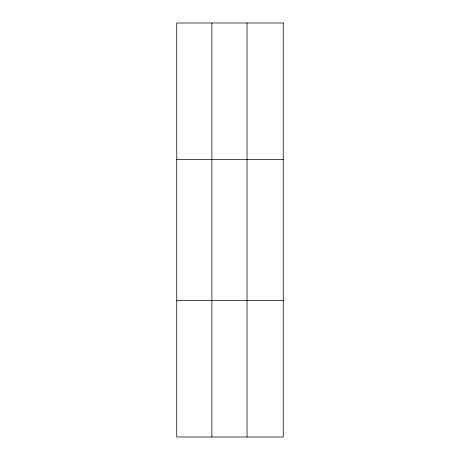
<?xml version="1.0" encoding="UTF-8"?>
<svg xmlns="http://www.w3.org/2000/svg" width="460" height="460" viewBox="0 0 460 460"><rect width="100%" height="100%" fill="white"/><g stroke="black" fill="none" stroke-linecap="round" stroke-linejoin="round"><path stroke-width="0.69" d="M211.893 23L211.893 437M247.043 23L247.043 437M176.743 159.62L283.256 159.62M176.743 300.38L283.256 300.38M283.256 23L283.256 437L176.743 437L176.743 23L283.256 23"/></g></svg>
